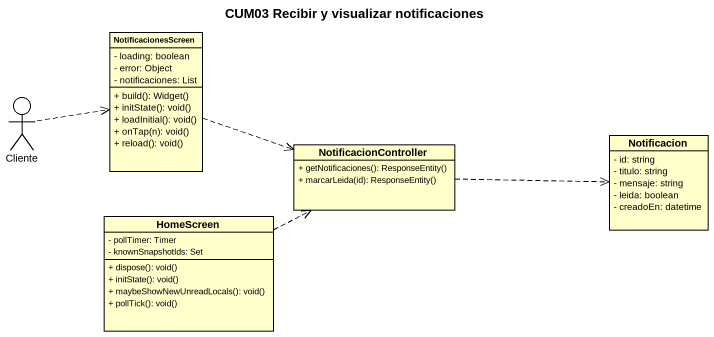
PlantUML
@startuml
title CUM03 Recibir y visualizar notificaciones
allowmixing
hide circle
hide empty members
skinparam classAttributeIconSize 0
class NotificacionesScreen {
  - loading: boolean
  - error: Object
  - notificaciones: List
  + build(): Widget()
  + initState(): void()
  + loadInitial(): void()
  + onTap(n): void()
  + reload(): void()
}
actor Cliente
class NotificacionController {
  + getNotificaciones(): ResponseEntity()
  + marcarLeida(id): ResponseEntity()
}
class Notificacion {
  - id: string
  - titulo: string
  - mensaje: string
  - leida: boolean
  - creadoEn: datetime
}
class HomeScreen {
  - pollTimer: Timer
  - knownSnapshotIds: Set
  + dispose(): void()
  + initState(): void()
  + maybeShowNewUnreadLocals(): void()
  + pollTick(): void()
}
NotificacionesScreen .right.> NotificacionController
Cliente .right.> NotificacionesScreen
NotificacionController .right.> Notificacion
HomeScreen .right.> NotificacionController
@enduml
